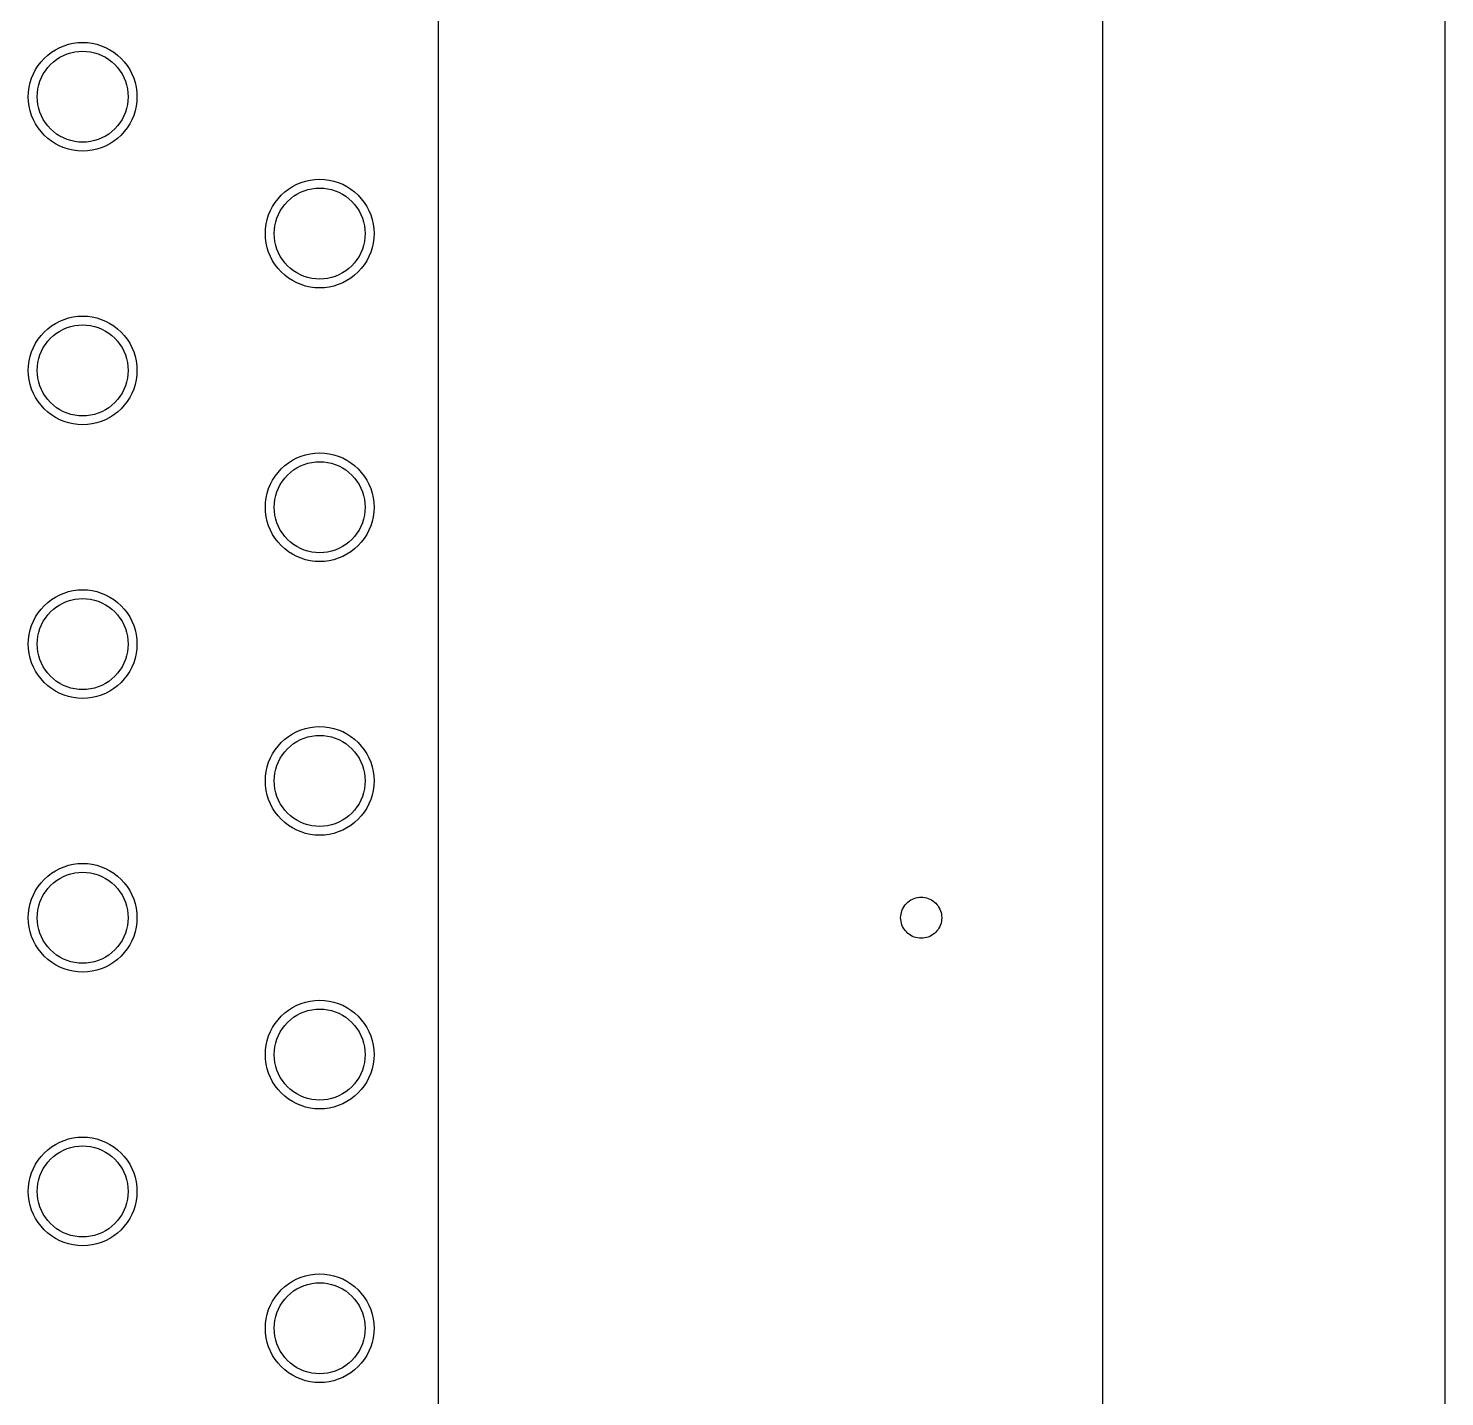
# Model space of a CAD drawing. Header units: millimetres. Extents: x 0 to 2033, y -1000001 to 3212.
# Drawn here: x 365 to 572, y 1805 to 2005 of the extents above; entities that cross this region are included whole.
import ezdxf

# ---------------------------------------------------------------- set-up
doc = ezdxf.new("R2010")
doc.units = ezdxf.units.MM
doc.layers.add('DRAWING', color=7, linetype='Continuous')

msp = doc.modelspace()

# ---------------------------------------------------------------- linework, layer by layer
at = {"layer": 'DRAWING', "linetype": 'CONTINUOUS', "true_color": 0x111111}
msp.add_line((522, 3150), (522, 320), dxfattribs=at)
at = {"layer": 'DRAWING', "linetype": 'CONTINUOUS', "true_color": 0xff6a00}
msp.add_line((572, 3150), (572, 320), dxfattribs=at)
at = {"layer": 'DRAWING', "linetype": 'CONTINUOUS', "true_color": 0x222222}
msp.add_line((424.92, 3135), (424.92, 335), dxfattribs=at)
at = {"layer": 'DRAWING', "linetype": 'CONTINUOUS', "true_color": 0xff1a1a}
for points in [[(380.9, 1995), (380.87, 1994.31), (380.78, 1993.62), (380.63, 1992.94), (380.42, 1992.28), (380.16, 1991.64), (379.84, 1991.03), (379.46, 1990.45), (379.04, 1989.9), (378.57, 1989.39), (378.06, 1988.92), (377.51, 1988.5), (376.93, 1988.12), (376.32, 1987.8), (375.68, 1987.54), (375.02, 1987.33), (374.34, 1987.18), (373.65, 1987.09), (372.96, 1987.06), (372.27, 1987.09), (371.58, 1987.18), (370.9, 1987.33), (370.24, 1987.54), (369.6, 1987.8), (368.99, 1988.12), (368.41, 1988.5), (367.86, 1988.92), (367.35, 1989.39), (366.88, 1989.9), (366.46, 1990.45), (366.08, 1991.03), (365.76, 1991.64), (365.5, 1992.28), (365.29, 1992.94), (365.14, 1993.62), (365.05, 1994.31), (365.02, 1995), (365.05, 1995.69), (365.14, 1996.38), (365.29, 1997.06), (365.5, 1997.72), (365.76, 1998.36), (366.08, 1998.97), (366.46, 1999.55), (366.88, 2000.1), (367.35, 2000.61), (367.86, 2001.08), (368.41, 2001.5), (368.99, 2001.88), (369.6, 2002.2), (370.24, 2002.46), (370.9, 2002.67), (371.58, 2002.82), (372.27, 2002.91), (372.96, 2002.94), (373.65, 2002.91), (374.34, 2002.82), (375.02, 2002.67), (375.68, 2002.46), (376.32, 2002.2), (376.93, 2001.88), (377.51, 2001.5), (378.06, 2001.08), (378.57, 2000.61), (379.04, 2000.1), (379.46, 1999.55), (379.84, 1998.97), (380.16, 1998.36), (380.42, 1997.72), (380.63, 1997.06), (380.78, 1996.38), (380.87, 1995.69), (380.9, 1995)], [(415.54, 1975), (415.51, 1974.31), (415.42, 1973.62), (415.27, 1972.94), (415.06, 1972.28), (414.8, 1971.64), (414.48, 1971.03), (414.1, 1970.45), (413.68, 1969.9), (413.21, 1969.39), (412.7, 1968.92), (412.15, 1968.5), (411.57, 1968.12), (410.96, 1967.8), (410.32, 1967.54), (409.66, 1967.33), (408.98, 1967.18), (408.29, 1967.09), (407.6, 1967.06), (406.91, 1967.09), (406.22, 1967.18), (405.54, 1967.33), (404.88, 1967.54), (404.24, 1967.8), (403.63, 1968.12), (403.05, 1968.5), (402.5, 1968.92), (401.99, 1969.39), (401.52, 1969.9), (401.1, 1970.45), (400.72, 1971.03), (400.4, 1971.64), (400.14, 1972.28), (399.93, 1972.94), (399.78, 1973.62), (399.69, 1974.31), (399.66, 1975), (399.69, 1975.69), (399.78, 1976.38), (399.93, 1977.06), (400.14, 1977.72), (400.4, 1978.36), (400.72, 1978.97), (401.1, 1979.55), (401.52, 1980.1), (401.99, 1980.61), (402.5, 1981.08), (403.05, 1981.5), (403.63, 1981.88), (404.24, 1982.2), (404.88, 1982.46), (405.54, 1982.67), (406.22, 1982.82), (406.91, 1982.91), (407.6, 1982.94), (408.29, 1982.91), (408.98, 1982.82), (409.66, 1982.67), (410.32, 1982.46), (410.96, 1982.2), (411.57, 1981.88), (412.15, 1981.5), (412.7, 1981.08), (413.21, 1980.61), (413.68, 1980.1), (414.1, 1979.55), (414.48, 1978.97), (414.8, 1978.36), (415.06, 1977.72), (415.27, 1977.06), (415.42, 1976.38), (415.51, 1975.69), (415.54, 1975)], [(380.9, 1955), (380.87, 1954.31), (380.78, 1953.62), (380.63, 1952.94), (380.42, 1952.28), (380.16, 1951.64), (379.84, 1951.03), (379.46, 1950.45), (379.04, 1949.9), (378.57, 1949.39), (378.06, 1948.92), (377.51, 1948.5), (376.93, 1948.12), (376.32, 1947.8), (375.68, 1947.54), (375.02, 1947.33), (374.34, 1947.18), (373.65, 1947.09), (372.96, 1947.06), (372.27, 1947.09), (371.58, 1947.18), (370.9, 1947.33), (370.24, 1947.54), (369.6, 1947.8), (368.99, 1948.12), (368.41, 1948.5), (367.86, 1948.92), (367.35, 1949.39), (366.88, 1949.9), (366.46, 1950.45), (366.08, 1951.03), (365.76, 1951.64), (365.5, 1952.28), (365.29, 1952.94), (365.14, 1953.62), (365.05, 1954.31), (365.02, 1955), (365.05, 1955.69), (365.14, 1956.38), (365.29, 1957.06), (365.5, 1957.72), (365.76, 1958.36), (366.08, 1958.97), (366.46, 1959.55), (366.88, 1960.1), (367.35, 1960.61), (367.86, 1961.08), (368.41, 1961.5), (368.99, 1961.88), (369.6, 1962.2), (370.24, 1962.46), (370.9, 1962.67), (371.58, 1962.82), (372.27, 1962.91), (372.96, 1962.94), (373.65, 1962.91), (374.34, 1962.82), (375.02, 1962.67), (375.68, 1962.46), (376.32, 1962.2), (376.93, 1961.88), (377.51, 1961.5), (378.06, 1961.08), (378.57, 1960.61), (379.04, 1960.1), (379.46, 1959.55), (379.84, 1958.97), (380.16, 1958.36), (380.42, 1957.72), (380.63, 1957.06), (380.78, 1956.38), (380.87, 1955.69), (380.9, 1955)], [(415.54, 1935), (415.51, 1934.31), (415.42, 1933.62), (415.27, 1932.94), (415.06, 1932.28), (414.8, 1931.64), (414.48, 1931.03), (414.1, 1930.45), (413.68, 1929.9), (413.21, 1929.39), (412.7, 1928.92), (412.15, 1928.5), (411.57, 1928.12), (410.96, 1927.8), (410.32, 1927.54), (409.66, 1927.33), (408.98, 1927.18), (408.29, 1927.09), (407.6, 1927.06), (406.91, 1927.09), (406.22, 1927.18), (405.54, 1927.33), (404.88, 1927.54), (404.24, 1927.8), (403.63, 1928.12), (403.05, 1928.5), (402.5, 1928.92), (401.99, 1929.39), (401.52, 1929.9), (401.1, 1930.45), (400.72, 1931.03), (400.4, 1931.64), (400.14, 1932.28), (399.93, 1932.94), (399.78, 1933.62), (399.69, 1934.31), (399.66, 1935), (399.69, 1935.69), (399.78, 1936.38), (399.93, 1937.06), (400.14, 1937.72), (400.4, 1938.36), (400.72, 1938.97), (401.1, 1939.55), (401.52, 1940.1), (401.99, 1940.61), (402.5, 1941.08), (403.05, 1941.5), (403.63, 1941.88), (404.24, 1942.2), (404.88, 1942.46), (405.54, 1942.67), (406.22, 1942.82), (406.91, 1942.91), (407.6, 1942.94), (408.29, 1942.91), (408.98, 1942.82), (409.66, 1942.67), (410.32, 1942.46), (410.96, 1942.2), (411.57, 1941.88), (412.15, 1941.5), (412.7, 1941.08), (413.21, 1940.61), (413.68, 1940.1), (414.1, 1939.55), (414.48, 1938.97), (414.8, 1938.36), (415.06, 1937.72), (415.27, 1937.06), (415.42, 1936.38), (415.51, 1935.69), (415.54, 1935)], [(380.9, 1915), (380.87, 1914.31), (380.78, 1913.62), (380.63, 1912.94), (380.42, 1912.28), (380.16, 1911.64), (379.84, 1911.03), (379.46, 1910.45), (379.04, 1909.9), (378.57, 1909.39), (378.06, 1908.92), (377.51, 1908.5), (376.93, 1908.12), (376.32, 1907.8), (375.68, 1907.54), (375.02, 1907.33), (374.34, 1907.18), (373.65, 1907.09), (372.96, 1907.06), (372.27, 1907.09), (371.58, 1907.18), (370.9, 1907.33), (370.24, 1907.54), (369.6, 1907.8), (368.99, 1908.12), (368.41, 1908.5), (367.86, 1908.92), (367.35, 1909.39), (366.88, 1909.9), (366.46, 1910.45), (366.08, 1911.03), (365.76, 1911.64), (365.5, 1912.28), (365.29, 1912.94), (365.14, 1913.62), (365.05, 1914.31), (365.02, 1915), (365.05, 1915.69), (365.14, 1916.38), (365.29, 1917.06), (365.5, 1917.72), (365.76, 1918.36), (366.08, 1918.97), (366.46, 1919.55), (366.88, 1920.1), (367.35, 1920.61), (367.86, 1921.08), (368.41, 1921.5), (368.99, 1921.88), (369.6, 1922.2), (370.24, 1922.46), (370.9, 1922.67), (371.58, 1922.82), (372.27, 1922.91), (372.96, 1922.94), (373.65, 1922.91), (374.34, 1922.82), (375.02, 1922.67), (375.68, 1922.46), (376.32, 1922.2), (376.93, 1921.88), (377.51, 1921.5), (378.06, 1921.08), (378.57, 1920.61), (379.04, 1920.1), (379.46, 1919.55), (379.84, 1918.97), (380.16, 1918.36), (380.42, 1917.72), (380.63, 1917.06), (380.78, 1916.38), (380.87, 1915.69), (380.9, 1915)], [(415.54, 1895), (415.51, 1894.31), (415.42, 1893.62), (415.27, 1892.94), (415.06, 1892.28), (414.8, 1891.64), (414.48, 1891.03), (414.1, 1890.45), (413.68, 1889.9), (413.21, 1889.39), (412.7, 1888.92), (412.15, 1888.5), (411.57, 1888.12), (410.96, 1887.8), (410.32, 1887.54), (409.66, 1887.33), (408.98, 1887.18), (408.29, 1887.09), (407.6, 1887.06), (406.91, 1887.09), (406.22, 1887.18), (405.54, 1887.33), (404.88, 1887.54), (404.24, 1887.8), (403.63, 1888.12), (403.05, 1888.5), (402.5, 1888.92), (401.99, 1889.39), (401.52, 1889.9), (401.1, 1890.45), (400.72, 1891.03), (400.4, 1891.64), (400.14, 1892.28), (399.93, 1892.94), (399.78, 1893.62), (399.69, 1894.31), (399.66, 1895), (399.69, 1895.69), (399.78, 1896.38), (399.93, 1897.06), (400.14, 1897.72), (400.4, 1898.36), (400.72, 1898.97), (401.1, 1899.55), (401.52, 1900.1), (401.99, 1900.61), (402.5, 1901.08), (403.05, 1901.5), (403.63, 1901.88), (404.24, 1902.2), (404.88, 1902.46), (405.54, 1902.67), (406.22, 1902.82), (406.91, 1902.91), (407.6, 1902.94), (408.29, 1902.91), (408.98, 1902.82), (409.66, 1902.67), (410.32, 1902.46), (410.96, 1902.2), (411.57, 1901.88), (412.15, 1901.5), (412.7, 1901.08), (413.21, 1900.61), (413.68, 1900.1), (414.1, 1899.55), (414.48, 1898.97), (414.8, 1898.36), (415.06, 1897.72), (415.27, 1897.06), (415.42, 1896.38), (415.51, 1895.69), (415.54, 1895)], [(380.9, 1875), (380.87, 1874.31), (380.78, 1873.62), (380.63, 1872.94), (380.42, 1872.28), (380.16, 1871.64), (379.84, 1871.03), (379.46, 1870.45), (379.04, 1869.9), (378.57, 1869.39), (378.06, 1868.92), (377.51, 1868.5), (376.93, 1868.12), (376.32, 1867.8), (375.68, 1867.54), (375.02, 1867.33), (374.34, 1867.18), (373.65, 1867.09), (372.96, 1867.06), (372.27, 1867.09), (371.58, 1867.18), (370.9, 1867.33), (370.24, 1867.54), (369.6, 1867.8), (368.99, 1868.12), (368.41, 1868.5), (367.86, 1868.92), (367.35, 1869.39), (366.88, 1869.9), (366.46, 1870.45), (366.08, 1871.03), (365.76, 1871.64), (365.5, 1872.28), (365.29, 1872.94), (365.14, 1873.62), (365.05, 1874.31), (365.02, 1875), (365.05, 1875.69), (365.14, 1876.38), (365.29, 1877.06), (365.5, 1877.72), (365.76, 1878.36), (366.08, 1878.97), (366.46, 1879.55), (366.88, 1880.1), (367.35, 1880.61), (367.86, 1881.08), (368.41, 1881.5), (368.99, 1881.88), (369.6, 1882.2), (370.24, 1882.46), (370.9, 1882.67), (371.58, 1882.82), (372.27, 1882.91), (372.96, 1882.94), (373.65, 1882.91), (374.34, 1882.82), (375.02, 1882.67), (375.68, 1882.46), (376.32, 1882.2), (376.93, 1881.88), (377.51, 1881.5), (378.06, 1881.08), (378.57, 1880.61), (379.04, 1880.1), (379.46, 1879.55), (379.84, 1878.97), (380.16, 1878.36), (380.42, 1877.72), (380.63, 1877.06), (380.78, 1876.38), (380.87, 1875.69), (380.9, 1875)], [(415.54, 1855), (415.51, 1854.31), (415.42, 1853.62), (415.27, 1852.94), (415.06, 1852.28), (414.8, 1851.64), (414.48, 1851.03), (414.1, 1850.45), (413.68, 1849.9), (413.21, 1849.39), (412.7, 1848.92), (412.15, 1848.5), (411.57, 1848.12), (410.96, 1847.8), (410.32, 1847.54), (409.66, 1847.33), (408.98, 1847.18), (408.29, 1847.09), (407.6, 1847.06), (406.91, 1847.09), (406.22, 1847.18), (405.54, 1847.33), (404.88, 1847.54), (404.24, 1847.8), (403.63, 1848.12), (403.05, 1848.5), (402.5, 1848.92), (401.99, 1849.39), (401.52, 1849.9), (401.1, 1850.45), (400.72, 1851.03), (400.4, 1851.64), (400.14, 1852.28), (399.93, 1852.94), (399.78, 1853.62), (399.69, 1854.31), (399.66, 1855), (399.69, 1855.69), (399.78, 1856.38), (399.93, 1857.06), (400.14, 1857.72), (400.4, 1858.36), (400.72, 1858.97), (401.1, 1859.55), (401.52, 1860.1), (401.99, 1860.61), (402.5, 1861.08), (403.05, 1861.5), (403.63, 1861.88), (404.24, 1862.2), (404.88, 1862.46), (405.54, 1862.67), (406.22, 1862.82), (406.91, 1862.91), (407.6, 1862.94), (408.29, 1862.91), (408.98, 1862.82), (409.66, 1862.67), (410.32, 1862.46), (410.96, 1862.2), (411.57, 1861.88), (412.15, 1861.5), (412.7, 1861.08), (413.21, 1860.61), (413.68, 1860.1), (414.1, 1859.55), (414.48, 1858.97), (414.8, 1858.36), (415.06, 1857.72), (415.27, 1857.06), (415.42, 1856.38), (415.51, 1855.69), (415.54, 1855)], [(380.9, 1835), (380.87, 1834.31), (380.78, 1833.62), (380.63, 1832.94), (380.42, 1832.28), (380.16, 1831.64), (379.84, 1831.03), (379.46, 1830.45), (379.04, 1829.9), (378.57, 1829.39), (378.06, 1828.92), (377.51, 1828.5), (376.93, 1828.12), (376.32, 1827.8), (375.68, 1827.54), (375.02, 1827.33), (374.34, 1827.18), (373.65, 1827.09), (372.96, 1827.06), (372.27, 1827.09), (371.58, 1827.18), (370.9, 1827.33), (370.24, 1827.54), (369.6, 1827.8), (368.99, 1828.12), (368.41, 1828.5), (367.86, 1828.92), (367.35, 1829.39), (366.88, 1829.9), (366.46, 1830.45), (366.08, 1831.03), (365.76, 1831.64), (365.5, 1832.28), (365.29, 1832.94), (365.14, 1833.62), (365.05, 1834.31), (365.02, 1835), (365.05, 1835.69), (365.14, 1836.38), (365.29, 1837.06), (365.5, 1837.72), (365.76, 1838.36), (366.08, 1838.97), (366.46, 1839.55), (366.88, 1840.1), (367.35, 1840.61), (367.86, 1841.08), (368.41, 1841.5), (368.99, 1841.88), (369.6, 1842.2), (370.24, 1842.46), (370.9, 1842.67), (371.58, 1842.82), (372.27, 1842.91), (372.96, 1842.94), (373.65, 1842.91), (374.34, 1842.82), (375.02, 1842.67), (375.68, 1842.46), (376.32, 1842.2), (376.93, 1841.88), (377.51, 1841.5), (378.06, 1841.08), (378.57, 1840.61), (379.04, 1840.1), (379.46, 1839.55), (379.84, 1838.97), (380.16, 1838.36), (380.42, 1837.72), (380.63, 1837.06), (380.78, 1836.38), (380.87, 1835.69), (380.9, 1835)], [(415.54, 1815), (415.51, 1814.31), (415.42, 1813.62), (415.27, 1812.94), (415.06, 1812.28), (414.8, 1811.64), (414.48, 1811.03), (414.1, 1810.45), (413.68, 1809.9), (413.21, 1809.39), (412.7, 1808.92), (412.15, 1808.5), (411.57, 1808.12), (410.96, 1807.8), (410.32, 1807.54), (409.66, 1807.33), (408.98, 1807.18), (408.29, 1807.09), (407.6, 1807.06), (406.91, 1807.09), (406.22, 1807.18), (405.54, 1807.33), (404.88, 1807.54), (404.24, 1807.8), (403.63, 1808.12), (403.05, 1808.5), (402.5, 1808.92), (401.99, 1809.39), (401.52, 1809.9), (401.1, 1810.45), (400.72, 1811.03), (400.4, 1811.64), (400.14, 1812.28), (399.93, 1812.94), (399.78, 1813.62), (399.69, 1814.31), (399.66, 1815), (399.69, 1815.69), (399.78, 1816.38), (399.93, 1817.06), (400.14, 1817.72), (400.4, 1818.36), (400.72, 1818.97), (401.1, 1819.55), (401.52, 1820.1), (401.99, 1820.61), (402.5, 1821.08), (403.05, 1821.5), (403.63, 1821.88), (404.24, 1822.2), (404.88, 1822.46), (405.54, 1822.67), (406.22, 1822.82), (406.91, 1822.91), (407.6, 1822.94), (408.29, 1822.91), (408.98, 1822.82), (409.66, 1822.67), (410.32, 1822.46), (410.96, 1822.2), (411.57, 1821.88), (412.15, 1821.5), (412.7, 1821.08), (413.21, 1820.61), (413.68, 1820.1), (414.1, 1819.55), (414.48, 1818.97), (414.8, 1818.36), (415.06, 1817.72), (415.27, 1817.06), (415.42, 1816.38), (415.51, 1815.69), (415.54, 1815)]]:
    msp.add_lwpolyline(points, close=True, dxfattribs=at)
at = {"layer": 'DRAWING', "linetype": 'CONTINUOUS', "true_color": 0x111111}
for points in [[(379.61, 1995), (379.58, 1994.42), (379.51, 1993.85), (379.38, 1993.28), (379.21, 1992.73), (378.99, 1992.19), (378.72, 1991.67), (378.41, 1991.19), (378.05, 1990.73), (377.66, 1990.3), (377.23, 1989.91), (376.77, 1989.55), (376.29, 1989.24), (375.77, 1988.97), (375.23, 1988.75), (374.68, 1988.58), (374.11, 1988.45), (373.54, 1988.38), (372.96, 1988.35), (372.38, 1988.38), (371.81, 1988.45), (371.24, 1988.58), (370.69, 1988.75), (370.15, 1988.97), (369.64, 1989.24), (369.15, 1989.55), (368.69, 1989.91), (368.26, 1990.3), (367.87, 1990.73), (367.51, 1991.19), (367.2, 1991.67), (366.93, 1992.19), (366.71, 1992.73), (366.54, 1993.28), (366.41, 1993.85), (366.34, 1994.42), (366.31, 1995), (366.34, 1995.58), (366.41, 1996.15), (366.54, 1996.72), (366.71, 1997.27), (366.93, 1997.81), (367.2, 1998.33), (367.51, 1998.81), (367.87, 1999.27), (368.26, 1999.7), (368.69, 2000.09), (369.15, 2000.45), (369.64, 2000.76), (370.15, 2001.03), (370.69, 2001.25), (371.24, 2001.42), (371.81, 2001.55), (372.38, 2001.62), (372.96, 2001.65), (373.54, 2001.62), (374.11, 2001.55), (374.68, 2001.42), (375.23, 2001.25), (375.77, 2001.03), (376.29, 2000.76), (376.77, 2000.45), (377.23, 2000.09), (377.66, 1999.7), (378.05, 1999.27), (378.41, 1998.81), (378.72, 1998.33), (378.99, 1997.81), (379.21, 1997.27), (379.38, 1996.72), (379.51, 1996.15), (379.58, 1995.58), (379.61, 1995)], [(414.25, 1975), (414.22, 1974.42), (414.15, 1973.85), (414.02, 1973.28), (413.85, 1972.73), (413.63, 1972.19), (413.36, 1971.67), (413.05, 1971.19), (412.69, 1970.73), (412.3, 1970.3), (411.87, 1969.91), (411.41, 1969.55), (410.93, 1969.24), (410.41, 1968.97), (409.87, 1968.75), (409.32, 1968.58), (408.75, 1968.45), (408.18, 1968.38), (407.6, 1968.35), (407.02, 1968.38), (406.45, 1968.45), (405.88, 1968.58), (405.33, 1968.75), (404.79, 1968.97), (404.28, 1969.24), (403.79, 1969.55), (403.33, 1969.91), (402.9, 1970.3), (402.51, 1970.73), (402.15, 1971.19), (401.84, 1971.67), (401.57, 1972.19), (401.35, 1972.73), (401.18, 1973.28), (401.05, 1973.85), (400.98, 1974.42), (400.95, 1975), (400.98, 1975.58), (401.05, 1976.15), (401.18, 1976.72), (401.35, 1977.27), (401.57, 1977.81), (401.84, 1978.33), (402.15, 1978.81), (402.51, 1979.27), (402.9, 1979.7), (403.33, 1980.09), (403.79, 1980.45), (404.28, 1980.76), (404.79, 1981.03), (405.33, 1981.25), (405.88, 1981.42), (406.45, 1981.55), (407.02, 1981.62), (407.6, 1981.65), (408.18, 1981.62), (408.75, 1981.55), (409.32, 1981.42), (409.87, 1981.25), (410.41, 1981.03), (410.93, 1980.76), (411.41, 1980.45), (411.87, 1980.09), (412.3, 1979.7), (412.69, 1979.27), (413.05, 1978.81), (413.36, 1978.33), (413.63, 1977.81), (413.85, 1977.27), (414.02, 1976.72), (414.15, 1976.15), (414.22, 1975.58), (414.25, 1975)], [(379.61, 1955), (379.58, 1954.42), (379.51, 1953.85), (379.38, 1953.28), (379.21, 1952.73), (378.99, 1952.19), (378.72, 1951.67), (378.41, 1951.19), (378.05, 1950.73), (377.66, 1950.3), (377.23, 1949.91), (376.77, 1949.55), (376.29, 1949.24), (375.77, 1948.97), (375.23, 1948.75), (374.68, 1948.58), (374.11, 1948.45), (373.54, 1948.38), (372.96, 1948.35), (372.38, 1948.38), (371.81, 1948.45), (371.24, 1948.58), (370.69, 1948.75), (370.15, 1948.97), (369.64, 1949.24), (369.15, 1949.55), (368.69, 1949.91), (368.26, 1950.3), (367.87, 1950.73), (367.51, 1951.19), (367.2, 1951.67), (366.93, 1952.19), (366.71, 1952.73), (366.54, 1953.28), (366.41, 1953.85), (366.34, 1954.42), (366.31, 1955), (366.34, 1955.58), (366.41, 1956.15), (366.54, 1956.72), (366.71, 1957.27), (366.93, 1957.81), (367.2, 1958.33), (367.51, 1958.81), (367.87, 1959.27), (368.26, 1959.7), (368.69, 1960.09), (369.15, 1960.45), (369.64, 1960.76), (370.15, 1961.03), (370.69, 1961.25), (371.24, 1961.42), (371.81, 1961.55), (372.38, 1961.62), (372.96, 1961.65), (373.54, 1961.62), (374.11, 1961.55), (374.68, 1961.42), (375.23, 1961.25), (375.77, 1961.03), (376.29, 1960.76), (376.77, 1960.45), (377.23, 1960.09), (377.66, 1959.7), (378.05, 1959.27), (378.41, 1958.81), (378.72, 1958.33), (378.99, 1957.81), (379.21, 1957.27), (379.38, 1956.72), (379.51, 1956.15), (379.58, 1955.58), (379.61, 1955)], [(414.25, 1935), (414.22, 1934.42), (414.15, 1933.85), (414.02, 1933.28), (413.85, 1932.73), (413.63, 1932.19), (413.36, 1931.67), (413.05, 1931.19), (412.69, 1930.73), (412.3, 1930.3), (411.87, 1929.91), (411.41, 1929.55), (410.93, 1929.24), (410.41, 1928.97), (409.87, 1928.75), (409.32, 1928.58), (408.75, 1928.45), (408.18, 1928.38), (407.6, 1928.35), (407.02, 1928.38), (406.45, 1928.45), (405.88, 1928.58), (405.33, 1928.75), (404.79, 1928.97), (404.28, 1929.24), (403.79, 1929.55), (403.33, 1929.91), (402.9, 1930.3), (402.51, 1930.73), (402.15, 1931.19), (401.84, 1931.67), (401.57, 1932.19), (401.35, 1932.73), (401.18, 1933.28), (401.05, 1933.85), (400.98, 1934.42), (400.95, 1935), (400.98, 1935.58), (401.05, 1936.15), (401.18, 1936.72), (401.35, 1937.27), (401.57, 1937.81), (401.84, 1938.33), (402.15, 1938.81), (402.51, 1939.27), (402.9, 1939.7), (403.33, 1940.09), (403.79, 1940.45), (404.28, 1940.76), (404.79, 1941.03), (405.33, 1941.25), (405.88, 1941.42), (406.45, 1941.55), (407.02, 1941.62), (407.6, 1941.65), (408.18, 1941.62), (408.75, 1941.55), (409.32, 1941.42), (409.87, 1941.25), (410.41, 1941.03), (410.93, 1940.76), (411.41, 1940.45), (411.87, 1940.09), (412.3, 1939.7), (412.69, 1939.27), (413.05, 1938.81), (413.36, 1938.33), (413.63, 1937.81), (413.85, 1937.27), (414.02, 1936.72), (414.15, 1936.15), (414.22, 1935.58), (414.25, 1935)], [(379.61, 1915), (379.58, 1914.42), (379.51, 1913.85), (379.38, 1913.28), (379.21, 1912.73), (378.99, 1912.19), (378.72, 1911.67), (378.41, 1911.19), (378.05, 1910.73), (377.66, 1910.3), (377.23, 1909.91), (376.77, 1909.55), (376.29, 1909.24), (375.77, 1908.97), (375.23, 1908.75), (374.68, 1908.58), (374.11, 1908.45), (373.54, 1908.38), (372.96, 1908.35), (372.38, 1908.38), (371.81, 1908.45), (371.24, 1908.58), (370.69, 1908.75), (370.15, 1908.97), (369.64, 1909.24), (369.15, 1909.55), (368.69, 1909.91), (368.26, 1910.3), (367.87, 1910.73), (367.51, 1911.19), (367.2, 1911.67), (366.93, 1912.19), (366.71, 1912.73), (366.54, 1913.28), (366.41, 1913.85), (366.34, 1914.42), (366.31, 1915), (366.34, 1915.58), (366.41, 1916.15), (366.54, 1916.72), (366.71, 1917.27), (366.93, 1917.81), (367.2, 1918.33), (367.51, 1918.81), (367.87, 1919.27), (368.26, 1919.7), (368.69, 1920.09), (369.15, 1920.45), (369.64, 1920.76), (370.15, 1921.03), (370.69, 1921.25), (371.24, 1921.42), (371.81, 1921.55), (372.38, 1921.62), (372.96, 1921.65), (373.54, 1921.62), (374.11, 1921.55), (374.68, 1921.42), (375.23, 1921.25), (375.77, 1921.03), (376.29, 1920.76), (376.77, 1920.45), (377.23, 1920.09), (377.66, 1919.7), (378.05, 1919.27), (378.41, 1918.81), (378.72, 1918.33), (378.99, 1917.81), (379.21, 1917.27), (379.38, 1916.72), (379.51, 1916.15), (379.58, 1915.58), (379.61, 1915)], [(414.25, 1895), (414.22, 1894.42), (414.15, 1893.85), (414.02, 1893.28), (413.85, 1892.73), (413.63, 1892.19), (413.36, 1891.67), (413.05, 1891.19), (412.69, 1890.73), (412.3, 1890.3), (411.87, 1889.91), (411.41, 1889.55), (410.93, 1889.24), (410.41, 1888.97), (409.87, 1888.75), (409.32, 1888.58), (408.75, 1888.45), (408.18, 1888.38), (407.6, 1888.35), (407.02, 1888.38), (406.45, 1888.45), (405.88, 1888.58), (405.33, 1888.75), (404.79, 1888.97), (404.28, 1889.24), (403.79, 1889.55), (403.33, 1889.91), (402.9, 1890.3), (402.51, 1890.73), (402.15, 1891.19), (401.84, 1891.67), (401.57, 1892.19), (401.35, 1892.73), (401.18, 1893.28), (401.05, 1893.85), (400.98, 1894.42), (400.95, 1895), (400.98, 1895.58), (401.05, 1896.15), (401.18, 1896.72), (401.35, 1897.27), (401.57, 1897.81), (401.84, 1898.33), (402.15, 1898.81), (402.51, 1899.27), (402.9, 1899.7), (403.33, 1900.09), (403.79, 1900.45), (404.28, 1900.76), (404.79, 1901.03), (405.33, 1901.25), (405.88, 1901.42), (406.45, 1901.55), (407.02, 1901.62), (407.6, 1901.65), (408.18, 1901.62), (408.75, 1901.55), (409.32, 1901.42), (409.87, 1901.25), (410.41, 1901.03), (410.93, 1900.76), (411.41, 1900.45), (411.87, 1900.09), (412.3, 1899.7), (412.69, 1899.27), (413.05, 1898.81), (413.36, 1898.33), (413.63, 1897.81), (413.85, 1897.27), (414.02, 1896.72), (414.15, 1896.15), (414.22, 1895.58), (414.25, 1895)], [(379.61, 1875), (379.58, 1874.42), (379.51, 1873.85), (379.38, 1873.28), (379.21, 1872.73), (378.99, 1872.19), (378.72, 1871.67), (378.41, 1871.19), (378.05, 1870.73), (377.66, 1870.3), (377.23, 1869.91), (376.77, 1869.55), (376.29, 1869.24), (375.77, 1868.97), (375.23, 1868.75), (374.68, 1868.58), (374.11, 1868.45), (373.54, 1868.38), (372.96, 1868.35), (372.38, 1868.38), (371.81, 1868.45), (371.24, 1868.58), (370.69, 1868.75), (370.15, 1868.97), (369.64, 1869.24), (369.15, 1869.55), (368.69, 1869.91), (368.26, 1870.3), (367.87, 1870.73), (367.51, 1871.19), (367.2, 1871.67), (366.93, 1872.19), (366.71, 1872.73), (366.54, 1873.28), (366.41, 1873.85), (366.34, 1874.42), (366.31, 1875), (366.34, 1875.58), (366.41, 1876.15), (366.54, 1876.72), (366.71, 1877.27), (366.93, 1877.81), (367.2, 1878.33), (367.51, 1878.81), (367.87, 1879.27), (368.26, 1879.7), (368.69, 1880.09), (369.15, 1880.45), (369.64, 1880.76), (370.15, 1881.03), (370.69, 1881.25), (371.24, 1881.42), (371.81, 1881.55), (372.38, 1881.62), (372.96, 1881.65), (373.54, 1881.62), (374.11, 1881.55), (374.68, 1881.42), (375.23, 1881.25), (375.77, 1881.03), (376.29, 1880.76), (376.77, 1880.45), (377.23, 1880.09), (377.66, 1879.7), (378.05, 1879.27), (378.41, 1878.81), (378.72, 1878.33), (378.99, 1877.81), (379.21, 1877.27), (379.38, 1876.72), (379.51, 1876.15), (379.58, 1875.58), (379.61, 1875)], [(498.5, 1875), (498.49, 1874.74), (498.45, 1874.48), (498.4, 1874.22), (498.32, 1873.97), (498.22, 1873.73), (498.1, 1873.5), (497.96, 1873.28), (497.8, 1873.07), (497.62, 1872.88), (497.43, 1872.7), (497.22, 1872.54), (497, 1872.4), (496.77, 1872.28), (496.53, 1872.18), (496.28, 1872.1), (496.02, 1872.05), (495.76, 1872.01), (495.5, 1872), (495.24, 1872.01), (494.98, 1872.05), (494.72, 1872.1), (494.47, 1872.18), (494.23, 1872.28), (494, 1872.4), (493.78, 1872.54), (493.57, 1872.7), (493.38, 1872.88), (493.2, 1873.07), (493.04, 1873.28), (492.9, 1873.5), (492.78, 1873.73), (492.68, 1873.97), (492.6, 1874.22), (492.55, 1874.48), (492.51, 1874.74), (492.5, 1875), (492.51, 1875.26), (492.55, 1875.52), (492.6, 1875.78), (492.68, 1876.03), (492.78, 1876.27), (492.9, 1876.5), (493.04, 1876.72), (493.2, 1876.93), (493.38, 1877.12), (493.57, 1877.3), (493.78, 1877.46), (494, 1877.6), (494.23, 1877.72), (494.47, 1877.82), (494.72, 1877.9), (494.98, 1877.95), (495.24, 1877.99), (495.5, 1878), (495.76, 1877.99), (496.02, 1877.95), (496.28, 1877.9), (496.53, 1877.82), (496.77, 1877.72), (497, 1877.6), (497.22, 1877.46), (497.43, 1877.3), (497.62, 1877.12), (497.8, 1876.93), (497.96, 1876.72), (498.1, 1876.5), (498.22, 1876.27), (498.32, 1876.03), (498.4, 1875.78), (498.45, 1875.52), (498.49, 1875.26), (498.5, 1875)], [(414.25, 1855), (414.22, 1854.42), (414.15, 1853.85), (414.02, 1853.28), (413.85, 1852.73), (413.63, 1852.19), (413.36, 1851.67), (413.05, 1851.19), (412.69, 1850.73), (412.3, 1850.3), (411.87, 1849.91), (411.41, 1849.55), (410.93, 1849.24), (410.41, 1848.97), (409.87, 1848.75), (409.32, 1848.58), (408.75, 1848.45), (408.18, 1848.38), (407.6, 1848.35), (407.02, 1848.38), (406.45, 1848.45), (405.88, 1848.58), (405.33, 1848.75), (404.79, 1848.97), (404.28, 1849.24), (403.79, 1849.55), (403.33, 1849.91), (402.9, 1850.3), (402.51, 1850.73), (402.15, 1851.19), (401.84, 1851.67), (401.57, 1852.19), (401.35, 1852.73), (401.18, 1853.28), (401.05, 1853.85), (400.98, 1854.42), (400.95, 1855), (400.98, 1855.58), (401.05, 1856.15), (401.18, 1856.72), (401.35, 1857.27), (401.57, 1857.81), (401.84, 1858.33), (402.15, 1858.81), (402.51, 1859.27), (402.9, 1859.7), (403.33, 1860.09), (403.79, 1860.45), (404.28, 1860.76), (404.79, 1861.03), (405.33, 1861.25), (405.88, 1861.42), (406.45, 1861.55), (407.02, 1861.62), (407.6, 1861.65), (408.18, 1861.62), (408.75, 1861.55), (409.32, 1861.42), (409.87, 1861.25), (410.41, 1861.03), (410.93, 1860.76), (411.41, 1860.45), (411.87, 1860.09), (412.3, 1859.7), (412.69, 1859.27), (413.05, 1858.81), (413.36, 1858.33), (413.63, 1857.81), (413.85, 1857.27), (414.02, 1856.72), (414.15, 1856.15), (414.22, 1855.58), (414.25, 1855)], [(379.61, 1835), (379.58, 1834.42), (379.51, 1833.85), (379.38, 1833.28), (379.21, 1832.73), (378.99, 1832.19), (378.72, 1831.67), (378.41, 1831.19), (378.05, 1830.73), (377.66, 1830.3), (377.23, 1829.91), (376.77, 1829.55), (376.29, 1829.24), (375.77, 1828.97), (375.23, 1828.75), (374.68, 1828.58), (374.11, 1828.45), (373.54, 1828.38), (372.96, 1828.35), (372.38, 1828.38), (371.81, 1828.45), (371.24, 1828.58), (370.69, 1828.75), (370.15, 1828.97), (369.64, 1829.24), (369.15, 1829.55), (368.69, 1829.91), (368.26, 1830.3), (367.87, 1830.73), (367.51, 1831.19), (367.2, 1831.67), (366.93, 1832.19), (366.71, 1832.73), (366.54, 1833.28), (366.41, 1833.85), (366.34, 1834.42), (366.31, 1835), (366.34, 1835.58), (366.41, 1836.15), (366.54, 1836.72), (366.71, 1837.27), (366.93, 1837.81), (367.2, 1838.33), (367.51, 1838.81), (367.87, 1839.27), (368.26, 1839.7), (368.69, 1840.09), (369.15, 1840.45), (369.64, 1840.76), (370.15, 1841.03), (370.69, 1841.25), (371.24, 1841.42), (371.81, 1841.55), (372.38, 1841.62), (372.96, 1841.65), (373.54, 1841.62), (374.11, 1841.55), (374.68, 1841.42), (375.23, 1841.25), (375.77, 1841.03), (376.29, 1840.76), (376.77, 1840.45), (377.23, 1840.09), (377.66, 1839.7), (378.05, 1839.27), (378.41, 1838.81), (378.72, 1838.33), (378.99, 1837.81), (379.21, 1837.27), (379.38, 1836.72), (379.51, 1836.15), (379.58, 1835.58), (379.61, 1835)], [(414.25, 1815), (414.22, 1814.42), (414.15, 1813.85), (414.02, 1813.28), (413.85, 1812.73), (413.63, 1812.19), (413.36, 1811.67), (413.05, 1811.19), (412.69, 1810.73), (412.3, 1810.3), (411.87, 1809.91), (411.41, 1809.55), (410.93, 1809.24), (410.41, 1808.97), (409.87, 1808.75), (409.32, 1808.58), (408.75, 1808.45), (408.18, 1808.38), (407.6, 1808.35), (407.02, 1808.38), (406.45, 1808.45), (405.88, 1808.58), (405.33, 1808.75), (404.79, 1808.97), (404.28, 1809.24), (403.79, 1809.55), (403.33, 1809.91), (402.9, 1810.3), (402.51, 1810.73), (402.15, 1811.19), (401.84, 1811.67), (401.57, 1812.19), (401.35, 1812.73), (401.18, 1813.28), (401.05, 1813.85), (400.98, 1814.42), (400.95, 1815), (400.98, 1815.58), (401.05, 1816.15), (401.18, 1816.72), (401.35, 1817.27), (401.57, 1817.81), (401.84, 1818.33), (402.15, 1818.81), (402.51, 1819.27), (402.9, 1819.7), (403.33, 1820.09), (403.79, 1820.45), (404.28, 1820.76), (404.79, 1821.03), (405.33, 1821.25), (405.88, 1821.42), (406.45, 1821.55), (407.02, 1821.62), (407.6, 1821.65), (408.18, 1821.62), (408.75, 1821.55), (409.32, 1821.42), (409.87, 1821.25), (410.41, 1821.03), (410.93, 1820.76), (411.41, 1820.45), (411.87, 1820.09), (412.3, 1819.7), (412.69, 1819.27), (413.05, 1818.81), (413.36, 1818.33), (413.63, 1817.81), (413.85, 1817.27), (414.02, 1816.72), (414.15, 1816.15), (414.22, 1815.58), (414.25, 1815)]]:
    msp.add_lwpolyline(points, close=True, dxfattribs=at)

doc.saveas('drawing.dxf')
